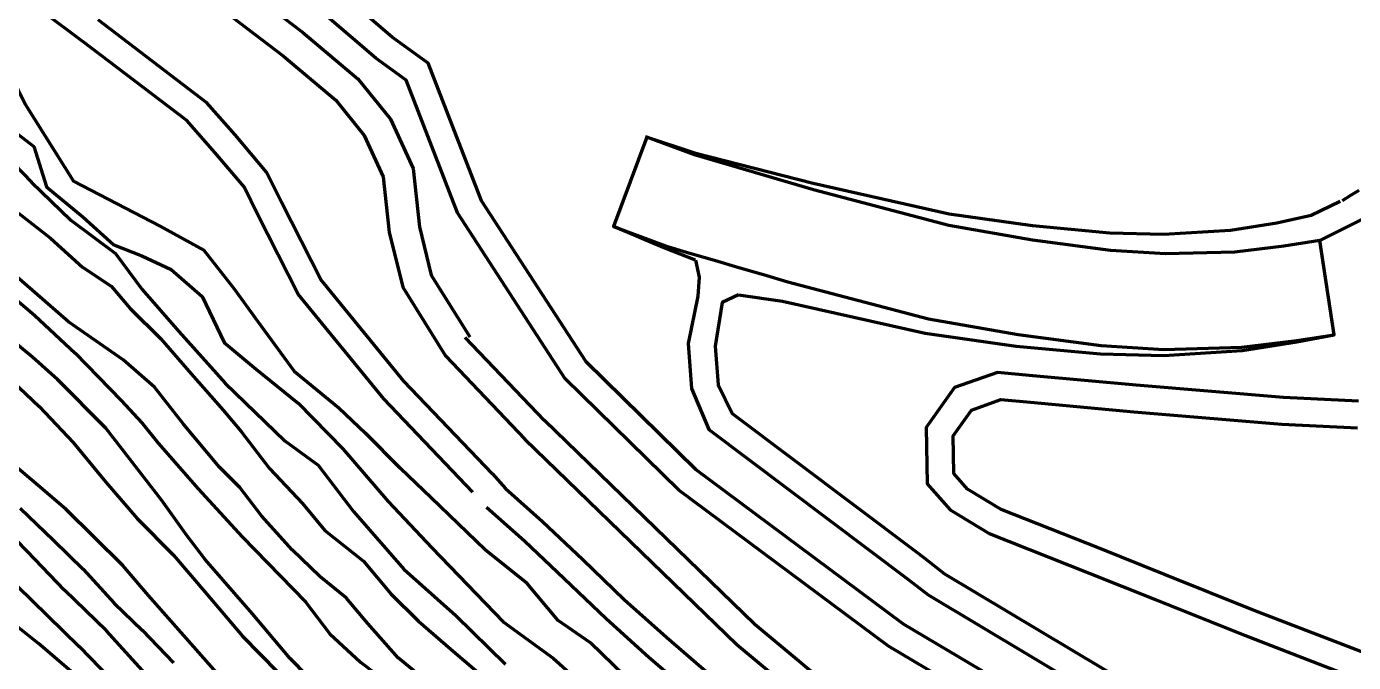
# Model space of a CAD drawing. Extents: x 334605 to 338795, y 3217454 to 3219673.
# Drawn here: x 335617.6 to 335965.5, y 3218716.8 to 3218883.5 of the extents above; entities that cross this region are included whole.
import ezdxf

# ---------------------------------------------------------------- set-up
doc = ezdxf.new("R2010")
doc.units = 0
doc.header["$MEASUREMENT"] = 0
for name, color, linetype, true_color in [('CREST', 5, 'Continuous', 0x0000ff), ('RAMP', 14, 'Continuous', 0xac0000), ('TOE', 94, 'Continuous', 0x00ac00)]:
    doc.layers.add(name, color=color, linetype=linetype, true_color=true_color)

msp = doc.modelspace()

# ---------------------------------------------------------------- linework, layer by layer
at = {"layer": 'CREST', "color": 5, "lineweight": 100, "true_color": 0x0000ff}
for points in [[(335613.533, 3218924.296, 1603.41), (335634.11, 3218911.303, 1603.41), (335660.044, 3218894.726, 1603.41), (335684.96, 3218875.709, 1603.41), (335698.727, 3218864.183, 1603.41), (335706.166, 3218854.915, 1603.41), (335711.132, 3218844.095, 1603.41), (335712.729, 3218829.55, 1603.41), (335716.276, 3218815.183, 1603.41), (335727.442, 3218797.207, 1603.41), (335748.282, 3218775.365, 1603.41), (335803.876, 3218721.529, 1603.41), (335829.145, 3218700.472, 1603.41), (335853.198, 3218685.168, 1603.41)], [(335600.071, 3218903.731, 1618.41), (335632.389, 3218879.513, 1618.41)], [(336269.453, 3218510.364, 1588.41), (336196.823, 3218563.986, 1588.41), (336166.017, 3218585.953, 1588.41), (336150, 3218597.541, 1588.41), (336119.215, 3218622.241, 1588.41), (336106.395, 3218629.757, 1588.41), (336097.004, 3218632.708, 1588.41), (336086.428, 3218634.946, 1588.41), (336062.614, 3218634.998, 1588.41), (336039.902, 3218632.187, 1588.41), (336016.229, 3218630.927, 1588.41), (335997.986, 3218632.864, 1588.41), (335980.182, 3218639.17, 1588.41), (335925.769, 3218672.063, 1588.41), (335907.641, 3218682.959, 1588.41), (335843.62, 3218721.038, 1588.41), (335788.629, 3218761.979, 1588.41), (335758.873, 3218791.109, 1588.41), (335730.615, 3218834.62, 1588.41), (335717.169, 3218869.416, 1588.41), (335709.186, 3218875.154, 1588.41), (335689.845, 3218891.757, 1588.41)], [(335734.625, 3218761.444, 1617.998), (335711.294, 3218785.886, 1617.998), (335688.866, 3218813.286, 1617.998), (335678.295, 3218834.087, 1616.913), (335674.632, 3218841.446, 1617.569), (335667.012, 3218850.495, 1618.41), (335659.629, 3218858.83, 1618.41), (335632.389, 3218879.513, 1618.41)], [(335734.625, 3218761.444, 1617.998), (335711.294, 3218785.886, 1617.998), (335688.866, 3218813.286, 1617.998), (335678.295, 3218834.087, 1616.913), (335674.632, 3218841.446, 1617.569), (335667.012, 3218850.495, 1618.41), (335659.629, 3218858.83, 1618.41), (335632.389, 3218879.513, 1618.41)], [(335734.625, 3218761.444, 1617.998), (335711.294, 3218785.886, 1617.998), (335688.866, 3218813.286, 1617.998), (335678.295, 3218834.087, 1616.913), (335674.632, 3218841.446, 1617.569), (335667.012, 3218850.495, 1618.41), (335659.629, 3218858.83, 1618.41), (335632.389, 3218879.513, 1618.41)], [(335734.625, 3218761.444, 1617.998), (335711.294, 3218785.886, 1617.998), (335688.866, 3218813.286, 1617.998), (335678.295, 3218834.087, 1616.913), (335674.632, 3218841.446, 1617.569), (335667.012, 3218850.495, 1618.41), (335659.629, 3218858.83, 1618.41), (335632.389, 3218879.513, 1618.41)], [(335608.754, 3218860.24, 1633.139), (335619.538, 3218852.051, 1633.014), (335622.866, 3218841.477, 1633.335), (335632.399, 3218833.588, 1632.927), (335640.503, 3218826.27, 1632.993), (335647.85, 3218823.38, 1633.131), (335655.563, 3218819.817, 1633.038), (335663.691, 3218812.687, 1633.409), (335669.463, 3218800.692, 1633.619), (335677.851, 3218793.69, 1633.693), (335688.835, 3218784.761, 1634.107), (335700.575, 3218772.764, 1634.072), (335712.465, 3218758.954, 1634.091), (335723.855, 3218746.806, 1633.913), (335742.589, 3218727.433, 1634.032), (335755.661, 3218717.913, 1633.176), (335764.965, 3218709.615, 1633.661)], [(335779.831, 3218854.624, 1573.41), (335792.723, 3218850.354, 1573.41), (335823.883, 3218842.41, 1573.41), (335859.532, 3218834.412, 1573.41), (335881.376, 3218831.367, 1573.41), (335901.653, 3218829.44, 1573.41), (335915.728, 3218829.032, 1573.41), (335933.313, 3218830.135, 1573.41), (335945.44, 3218832.025, 1573.41), (335954.452, 3218834.062, 1573.41), (335961.999, 3218837.675, 1573.41)], [(335779.831, 3218854.624, 1573.41), (335792.723, 3218850.354, 1573.41), (335823.883, 3218842.41, 1573.41), (335859.532, 3218834.412, 1573.41), (335881.376, 3218831.367, 1573.41), (335901.653, 3218829.44, 1573.41), (335915.728, 3218829.032, 1573.41), (335933.313, 3218830.135, 1573.41), (335945.44, 3218832.025, 1573.41), (335954.452, 3218834.062, 1573.41), (335961.999, 3218837.675, 1573.41)], [(335966.954, 3218840.54, 1573.41), (335964.754, 3218839.162, 1573.41), (335962.547, 3218837.797, 1573.41)], [(335615.479, 3218834.563, 1648.271), (335623.895, 3218827.967, 1647.98), (335632.281, 3218820.372, 1647.857), (335639.816, 3218815.458, 1647.82), (335644.82, 3218809.544, 1647.398), (335652.781, 3218801.583, 1647.533), (335660.742, 3218792.485, 1648.056), (335669.157, 3218782.932, 1647.535), (335673.888, 3218777.35, 1648.266), (335681.296, 3218767.66, 1648.048), (335689.955, 3218758.481, 1648.897), (335695.842, 3218751.404, 1648.738), (335705.988, 3218743.378, 1648.765), (335713.117, 3218734.768, 1648.541), (335720.385, 3218727.621, 1649.12), (335728.835, 3218720.255, 1649.041), (335739.005, 3218711.634, 1648.956)], [(335793.018, 3218822.206, 1571.626), (335784.926, 3218825.404, 1572.286), (335782.235, 3218826.537, 1572.511), (335779.564, 3218827.662, 1572.736), (335776.894, 3218828.787, 1572.96), (335774.223, 3218829.913, 1573.185), (335771.552, 3218831.038, 1573.41)], [(335793.018, 3218822.206, 1571.626), (335784.926, 3218825.404, 1572.286), (335782.235, 3218826.537, 1572.511), (335779.564, 3218827.662, 1572.736), (335776.894, 3218828.787, 1572.96), (335774.223, 3218829.913, 1573.185), (335771.552, 3218831.038, 1573.41)], [(335793.018, 3218822.206, 1573.41), (335793.929, 3218817.739, 1573.41), (335793.652, 3218812.814, 1573.41), (335791.086, 3218800.377, 1573.41), (335792.002, 3218788.567, 1573.41), (335796.478, 3218777.877, 1573.41), (335848.714, 3218738.65, 1573.41), (335854.009, 3218734.488, 1573.41), (335987.745, 3218654.456, 1573.41), (336001.723, 3218649.562, 1573.41), (336016.678, 3218647.975, 1573.41), (336038.404, 3218649.131, 1573.41), (336061.585, 3218652.001, 1573.41), (336088.225, 3218651.942, 1573.41), (336101.436, 3218649.147, 1573.41), (336112.877, 3218645.379, 1573.41), (336128.675, 3218636.419, 1573.41), (336141.374, 3218626.603, 1573.41), (336159.875, 3218612.682, 1573.41), (336175.088, 3218600.364, 1573.41), (336206.808, 3218577.746, 1573.41), (336279.337, 3218524.198, 1573.41)], [(335609.07, 3218816.807, 1663.335), (335619.681, 3218807.823, 1663.185), (335630.377, 3218797.902, 1663.497), (335642.394, 3218785.48, 1663.411), (335647.865, 3218779.602, 1663.028), (335652.104, 3218774.243, 1662.95), (335662.637, 3218762.266, 1662.886), (335674.184, 3218749.731, 1663.01), (335690.778, 3218732.684, 1663.258), (335697.176, 3218724.327, 1663.116), (335705.163, 3218716.872, 1663.517), (335718.472, 3218706.81, 1663.405)], [(335608.506, 3218795.583, 1679.643), (335620.951, 3218783.891, 1679.366), (335629.859, 3218774.455, 1679.759), (335638.434, 3218764.047, 1679.615), (335646.584, 3218754.535, 1679.309), (335656.166, 3218744.906, 1679.173), (335664.914, 3218734.686, 1678.947), (335674.247, 3218723.708, 1678.811), (335683.477, 3218714.216, 1678.509)], [(335966.871, 3218785.313, 1558.41), (335947.206, 3218786.244, 1558.41), (335908.526, 3218789.465, 1558.41), (335881.453, 3218791.951, 1558.41), (335872.225, 3218792.801, 1558.41), (335860.911, 3218788.825, 1558.41), (335853.492, 3218778.347, 1558.41), (335853.784, 3218763.611, 1558.41), (335859.749, 3218756.802, 1558.41), (335870.035, 3218750.602, 1558.41), (335896.252, 3218740.233, 1558.41), (335913.355, 3218733.383, 1558.41), (335936.953, 3218723.943, 1558.41), (335966.063, 3218712.667, 1558.41)], [(335615.958, 3218757.228, 1692.661), (335624.699, 3218748.809, 1693.019), (335632.466, 3218741.246, 1692.971), (335640.56, 3218732.368, 1692.93), (335647.909, 3218725.229, 1692.911), (335656.153, 3218716.699, 1692.905)], [(335971.41, 3218598.626, 1618.41), (335961.008, 3218602.927, 1618.41), (335941.537, 3218613.5, 1618.41), (335927.338, 3218620.682, 1618.41), (335910.892, 3218630.104, 1618.41), (335901.403, 3218634.754, 1618.41), (335898.087, 3218636.7, 1618.41), (335888.669, 3218643.433, 1618.41), (335881.193, 3218647.648, 1618.41), (335875.004, 3218651.386, 1618.41), (335869.093, 3218654.714, 1618.41), (335866.324, 3218656.151, 1618.41), (335854.232, 3218663.251, 1618.41), (335841.959, 3218670.414, 1618.41), (335831.206, 3218676.9, 1618.41), (335816.441, 3218686.635, 1618.41), (335802.541, 3218698.398, 1618.41), (335791.74, 3218708.733, 1618.41), (335780.767, 3218718.132, 1618.41), (335769.557, 3218728.196, 1618.41), (335758.612, 3218738.71, 1618.41), (335748.172, 3218748.625, 1618.41), (335738.237, 3218757.404, 1618.41)], [(335615.192, 3218736.914, 1708.97), (335623.145, 3218729.114, 1709.25), (335631.387, 3218720.979, 1709.475), (335639.598, 3218712.484, 1709.341)]]:
    msp.add_polyline3d(points, dxfattribs=at)
at = {"layer": 'RAMP', "color": 14, "lineweight": 100, "true_color": 0xac0000}
msp.add_polyline3d([(335780.25, 3218854.477, 1573.41), (335771.551, 3218831.039, 1573.41), (335785.124, 3218826.001, 1572.286), (335791.543, 3218824.111, 1571.767), (335797.962, 3218822.221, 1571.247), (335804.381, 3218820.331, 1570.728), (335810.799, 3218818.44, 1570.208), (335817.218, 3218816.55, 1569.689), (335854.072, 3218806.867, 1566.731), (335877.57, 3218802.724, 1564.878), (335899.388, 3218799.865, 1563.17), (335915.813, 3218798.836, 1561.893), (335936.236, 3218799.419, 1560.306), (335950.646, 3218801.169, 1559.18), (335960.448, 3218802.644, 1558.41), (335956.728, 3218827.366, 1558.41), (335947.278, 3218825.944, 1559.204), (335934.368, 3218824.376, 1560.284), (335916.239, 3218823.859, 1561.79), (335901.796, 3218824.764, 1562.992), (335881.366, 3218827.44, 1564.704), (335859.428, 3218831.309, 1566.554), (335823.927, 3218840.636, 1569.603), (335793.014, 3218849.739, 1572.279), (335780.25, 3218854.477, 1573.41)], dxfattribs=at)
at = {"layer": 'TOE', "color": 94, "lineweight": 100, "true_color": 0x00ac00}
for points in [[(335507.807, 3218989.405, 1588.4), (335526.453, 3218978.802, 1588.4), (335543.598, 3218970.047, 1588.4), (335557.637, 3218961.801, 1588.4), (335586.333, 3218947.568, 1588.4), (335617.531, 3218931.234, 1588.4), (335638.4, 3218918.055, 1588.4), (335664.634, 3218901.287, 1588.4), (335689.957, 3218881.959, 1588.4), (335704.47, 3218869.808, 1588.4), (335713.024, 3218859.152, 1588.4), (335718.943, 3218846.255, 1588.4), (335720.623, 3218830.952, 1588.4), (335723.74, 3218818.329, 1588.4), (335733.801, 3218802.131, 1588.4)], [(336273.526, 3218516.058, 1573.41), (336200.934, 3218569.652, 1573.41), (336170.101, 3218591.638, 1573.41), (336154.245, 3218603.11, 1573.41), (336123.197, 3218628.021, 1573.41), (336109.251, 3218636.197, 1573.41), (336098.782, 3218639.487, 1573.41), (336087.168, 3218641.944, 1573.41), (336062.19, 3218641.999, 1573.41), (336039.285, 3218639.164, 1573.41), (336016.414, 3218637.947, 1573.41), (335999.545, 3218639.738, 1573.41), (335983.192, 3218645.53, 1573.41), (335929.383, 3218678.058, 1573.41), (335911.233, 3218688.967, 1573.41), (335847.51, 3218726.869, 1573.41), (335793.188, 3218767.312, 1573.41), (335764.322, 3218795.57, 1573.41), (335736.882, 3218837.822, 1573.41), (335722.947, 3218873.883, 1573.41), (335713.517, 3218880.662, 1573.41), (335694.196, 3218897.247, 1573.41)], [(335739.768, 3218766.195, 1602.998), (335716.542, 3218790.526, 1602.998), (335694.763, 3218817.133, 1602.998), (335684.548, 3218837.233, 1601.913), (335680.525, 3218845.314, 1602.569), (335672.31, 3218855.071, 1603.41), (335664.869, 3218863.471, 1603.41), (335636.428, 3218885.234, 1603.41)], [(335608.052, 3218881.702, 1618.128), (335617.245, 3218863.107, 1618.545), (335629.924, 3218842.91, 1620.427), (335652.628, 3218831.177, 1620.844), (335664.125, 3218824.831, 1619.947), (335672.09, 3218814.726, 1619.876), (335678.286, 3218806.127, 1619.852), (335687.781, 3218793.181, 1620.095), (335699.494, 3218783.51, 1620.501), (335706.474, 3218776.876, 1619.773)], [(335607.33, 3218854.665, 1632.758), (335618.878, 3218842.693, 1633.562), (335629.188, 3218832.722, 1633.809), (335640.948, 3218823.952, 1633.292), (335647.888, 3218814.571, 1633.194), (335657.548, 3218803.529, 1633.525), (335669.708, 3218790.035, 1633.531), (335685.346, 3218774.845, 1634.065), (335694.062, 3218768.474, 1633.919), (335703.353, 3218756.356, 1634.051), (335716.536, 3218741.26, 1634.212), (335730.167, 3218729.142, 1634.028), (335743.194, 3218716.361, 1633.976)], [(335775.218, 3218667.284, 1649.663), (335766.249, 3218674.543, 1649.982), (335756.506, 3218684.139, 1649.679), (335747.594, 3218691.74, 1649.483), (335737.114, 3218699.102, 1649.552), (335723.532, 3218710.982, 1649.152), (335715.09, 3218718.011, 1649.985), (335707.088, 3218727.047, 1649.228), (335701.458, 3218733.725, 1649.215), (335694.51, 3218739.348, 1649.395), (335687.237, 3218746.335, 1649.551), (335679.201, 3218755.213, 1649.083), (335673.558, 3218762.64, 1648.924), (335668.204, 3218768.004, 1648.583), (335658.764, 3218779.271, 1648.384), (335651.202, 3218788.934, 1648.258), (335642.906, 3218796.137, 1648.524), (335628.613, 3218806.072, 1648.816), (335610.961, 3218821.415, 1648.355), (335598.438, 3218830.811, 1649.199), (335578.367, 3218849.007, 1649.358)], [(335968.453, 3218833.219, 1558.41), (335956.728, 3218827.366, 1558.41)], [(335804.283, 3218813.141, 1558.419), (335799.964, 3218811.146, 1558.41), (335798.123, 3218799.694, 1558.41), (335798.925, 3218789.585, 1558.41), (335802.623, 3218782.009, 1558.41), (335850.744, 3218745.873, 1558.41), (335852.975, 3218744.197, 1558.41), (335858.285, 3218740.024, 1558.41), (335990.857, 3218660.751, 1558.41)], [(335804.283, 3218813.141, 1558.419), (335799.964, 3218811.146, 1558.41), (335798.123, 3218799.694, 1558.41), (335798.925, 3218789.585, 1558.41), (335802.623, 3218782.009, 1558.41), (335850.744, 3218745.873, 1558.41), (335852.975, 3218744.197, 1558.41), (335858.285, 3218740.024, 1558.41), (335990.857, 3218660.751, 1558.41)], [(335804.283, 3218813.141, 1558.419), (335815.804, 3218811.48, 1558.423), (335853.239, 3218803.071, 1558.419), (335877.112, 3218799.74, 1558.422), (335899.174, 3218797.653, 1558.421), (335915.784, 3218797.21, 1558.423), (335936.301, 3218798.535, 1558.421), (335950.695, 3218800.813, 1558.416), (335960.449, 3218802.645, 1558.41)], [(335804.283, 3218813.141, 1558.419), (335815.804, 3218811.48, 1558.423), (335853.239, 3218803.071, 1558.419), (335877.112, 3218799.74, 1558.422), (335899.174, 3218797.653, 1558.421), (335915.784, 3218797.21, 1558.423), (335936.301, 3218798.535, 1558.421), (335950.695, 3218800.813, 1558.416), (335960.449, 3218802.645, 1558.41)], [(335700.628, 3218703.643, 1663.961), (335686.627, 3218717.882, 1663.467), (335676.837, 3218729.538, 1663.966), (335664.447, 3218743.751, 1664.046), (335659.617, 3218750.046, 1664.221), (335653.05, 3218759.273, 1664.184), (335638.402, 3218778.213, 1664.015), (335625.767, 3218790.968, 1664.129), (335619.169, 3218796.835, 1664.208), (335609.383, 3218804.859, 1664.207)], [(335856.467, 3218689.804, 1588.41), (335833.263, 3218706.152, 1588.41), (335808.558, 3218726.74, 1588.41), (335753.377, 3218780.175, 1588.41), (335732.589, 3218801.952, 1588.41)], [(335856.467, 3218689.804, 1588.41), (335833.263, 3218706.152, 1588.41), (335808.558, 3218726.74, 1588.41), (335753.377, 3218780.175, 1588.41), (335732.589, 3218801.952, 1588.41)], [(335968.576, 3218719.2, 1543.41), (335939.517, 3218730.457, 1543.41), (335915.956, 3218739.882, 1543.41), (335898.84, 3218746.737, 1543.41), (335873.15, 3218756.897, 1543.41), (335864.296, 3218762.234, 1543.41), (335860.732, 3218766.303, 1543.41), (335860.536, 3218776.182, 1543.41), (335865.335, 3218782.96, 1543.41), (335873.104, 3218785.69, 1543.41), (335880.812, 3218784.98, 1543.41), (335907.916, 3218782.492, 1543.41), (335946.75, 3218779.258, 1543.41), (335966.541, 3218778.321, 1543.41)], [(335765.516, 3218721.972, 1620.267), (335756.989, 3218727.831, 1620.221), (335748.835, 3218737.473, 1619.158), (335737.867, 3218746.306, 1619.117), (335723.691, 3218759.925, 1618.874), (335715.678, 3218767.66, 1618.914), (335706.474, 3218776.876, 1619.773)], [(335667.43, 3218714.187, 1678.112), (335659.44, 3218723.159, 1678.819), (335649.6, 3218734.315, 1679.197), (335642.868, 3218742.242, 1679.344), (335627.883, 3218756.964, 1679.017), (335620.626, 3218763.17, 1679.289), (335614.307, 3218768.581, 1680.172)], [(335739.768, 3218766.195, 1603.41), (335743.181, 3218762.377, 1603.41), (335752.901, 3218753.787, 1603.41), (335763.447, 3218743.772, 1603.41), (335774.321, 3218733.326, 1603.41), (335785.383, 3218723.395, 1603.41), (335796.44, 3218713.924, 1603.41), (335819.908, 3218692.423, 1603.41), (335829.662, 3218691.025, 1603.41), (335839.763, 3218684.542, 1603.41), (335848.462, 3218680.753, 1603.41), (335857.122, 3218676.053, 1603.41), (335865.382, 3218668.049, 1603.41), (335876.111, 3218662.581, 1603.41), (335880.218, 3218660.572, 1603.41), (335884.577, 3218658.265, 1603.41), (335894.598, 3218652.341, 1603.41), (335904.257, 3218646.259, 1603.41), (335914.885, 3218639.333, 1603.41), (335931.05, 3218630.342, 1603.41), (335944.879, 3218622.971, 1603.41), (335956.786, 3218618.336, 1603.41), (335977.289, 3218607.001, 1603.41)], [(335649.654, 3218712.814, 1693.174), (335638.595, 3218725.128, 1693.274), (335627.568, 3218735.759, 1692.998), (335617.895, 3218745.861, 1693.086), (335608.87, 3218755.066, 1692.959)], [(335631.669, 3218712.384, 1709.333), (335620.751, 3218721.792, 1709.523), (335611.31, 3218729.277, 1709.338)], [(335972.37, 3218588.799, 1618.41), (335960.45, 3218590.675, 1618.41), (335950.987, 3218596.002, 1618.41), (335938.62, 3218603.025, 1618.41), (335927.969, 3218609.505, 1618.41), (335916.808, 3218615.408, 1618.41), (335901.94, 3218623.715, 1618.41), (335892.526, 3218628.646, 1618.41), (335879.905, 3218637.992, 1618.41), (335872.202, 3218641.954, 1618.41), (335864.009, 3218647.872, 1618.41), (335848.678, 3218657.883, 1618.41), (335833.205, 3218667.836, 1618.41), (335821.812, 3218673.845, 1618.41), (335811.662, 3218680.186, 1618.41), (335803.235, 3218688.279, 1618.41), (335794.083, 3218697.197, 1618.41), (335787.333, 3218702.371, 1618.41), (335780.412, 3218707.484, 1618.41), (335765.516, 3218721.972, 1618.41)]]:
    msp.add_polyline3d(points, dxfattribs=at)

doc.saveas('drawing.dxf')
